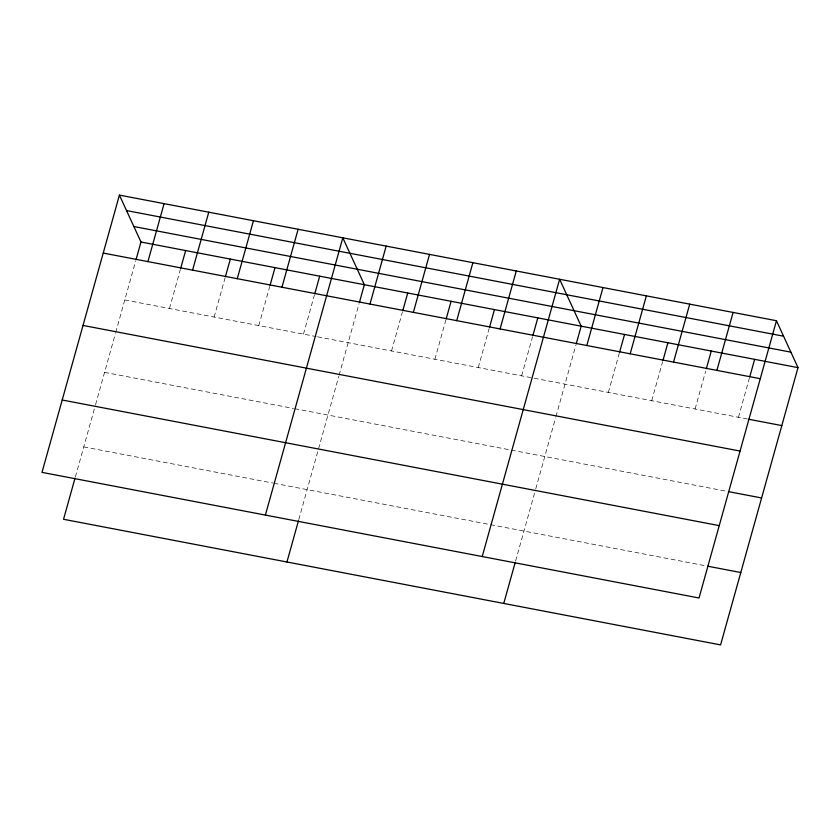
<?xml version="1.0" encoding="UTF-8"?>
<svg xmlns="http://www.w3.org/2000/svg" width="840" height="840" viewBox="0 0 840 840"><rect width="100%" height="100%" fill="white"/><g stroke="black" fill="none" stroke-linecap="round" stroke-linejoin="round"><path stroke-width="0.63" stroke-dasharray="4.2 3.15" d="M75.401 476.847L95.204 405.888M95.561 404.649L115.374 333.659M115.731 332.409L135.691 260.904M169.459 308.5L180.369 269.441M214.137 317.048L225.047 277.988M258.815 325.594L269.724 286.524M303.492 334.131L314.401 295.071M298.788 519.561L338.772 376.362M339.119 375.123L359.079 303.608M391.534 350.963L402.444 311.903M434.899 359.257L445.809 320.197M478.265 367.553L489.174 328.482M521.63 375.837L532.539 336.777M515.603 561.015L535.416 490.056M535.763 488.817L555.587 417.827M555.933 416.577L575.904 345.072M608.36 392.417L619.269 353.356M651.725 400.712L662.634 361.651M695.09 409.007L705.642 371.207M738.454 417.291L749.353 378.231M124.782 299.964L316.26 336.578M317.541 336.819L747.38 419.003M104.58 372.341L293.506 408.461M294.777 408.702L727.178 491.379M83.758 446.901L272.685 483.031M273.956 483.273L706.356 565.94"/><path stroke-width="1.26" d="M119.417 195.101L42 472.374L699.027 597.996L776.454 320.723L119.417 195.101L140.973 242.004L136.038 259.644M75.044 478.096L63.546 519.278L720.583 644.9L798 367.626L776.454 320.723M147.913 261.608L164.094 203.637M180.726 268.18L185.651 250.541M192.591 270.144L208.772 212.184M225.404 276.728L230.328 259.088M237.269 278.691L253.449 220.721M270.081 285.264L275.006 267.624M281.946 287.228L298.127 229.268M314.758 293.811L319.683 276.171M265.387 515.088L342.804 237.815L364.361 284.707L359.436 302.348M286.944 561.992L298.442 520.811M369.989 304.07L386.169 246.099M402.801 310.643L407.726 293.002M413.354 312.354L429.534 254.394M446.166 318.938L451.091 301.298M456.719 320.649L472.899 262.678M489.531 327.222L494.456 309.582M500.084 328.933L516.264 270.974M532.885 335.517L537.821 317.877M482.213 556.542L559.629 279.269L581.175 326.172L576.25 343.812M503.759 603.446L515.256 562.264M586.813 345.524L602.994 287.553M619.615 352.096L624.54 334.457M630.178 353.808L646.359 295.848M662.981 360.392L667.905 342.752M673.533 362.103L689.724 304.143M706.346 368.687L711.27 351.036M716.898 370.398L733.089 312.428M749.711 376.971L754.635 359.331M126.525 210.578L783.562 336.2M133.854 226.527L790.892 352.149M140.973 242.004L798 367.626M103.236 253.06L760.263 378.683M748.661 419.244L781.82 425.586M83.023 325.437L740.061 451.059M728.448 491.62L761.607 497.963M62.202 400.008L719.24 525.63M707.626 566.192L740.786 572.523"/></g></svg>
